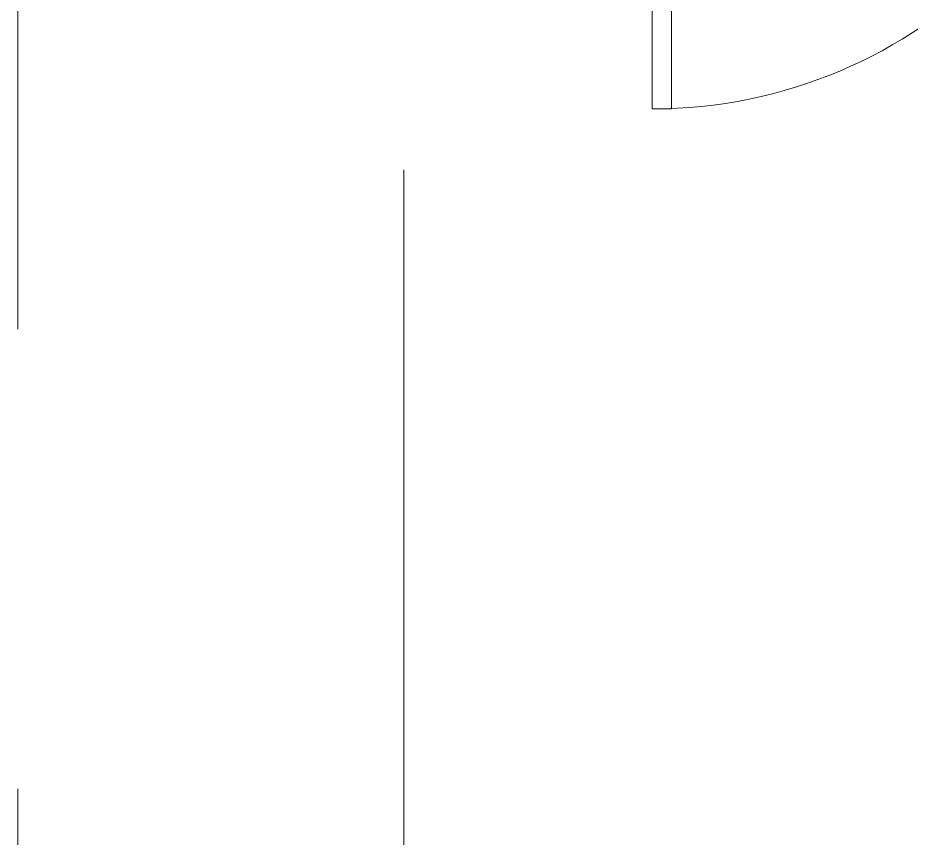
# Model space of a CAD drawing. Header units: millimetres. Extents: x -213911 to 415037, y -3642 to 107391.
# Drawn here: x 42425 to 44277, y 87575 to 89275 of the extents above; entities that cross this region are included whole.
import ezdxf

# ---------------------------------------------------------------- set-up
doc = ezdxf.new("R2010")
doc.units = ezdxf.units.MM
doc.linetypes.add('Осевая', pattern=[6350, 1270, -952.5, 3175, -952.5])
doc.layers.add('A-DOOR-1', color=7, linetype='Continuous', lineweight=5, true_color=0xc0c0c0)
doc.layers.add('A-DOOR-FRAM-1', color=7, linetype='Continuous', lineweight=5, true_color=0xc0c0c0)
for name, color, linetype, lineweight in [('A-DOOR-2', 7, 'Continuous', 5), ('A-DOOR-FRAM-2', 7, 'Continuous', 5), ('Оси-2', 7, 'Осевая', 9)]:
    doc.layers.add(name, color=color, linetype=linetype, lineweight=lineweight)

# ---------------------------------------------------------------- blocks, each defined once
blk = doc.blocks.new('110_Дверь_СКБ_1Ст_Внутренняя1 - Д-11 1100x2100h_кладовые _все__ коридор _между помещениями блока столовой__ моечные _все_-32089417-Объем проектирования 1 этажа')
at = {"layer": 'A-DOOR-2'}
h = blk.add_hatch(dxfattribs=at)
h.set_pattern_fill('FP_85', color=256, style=0, pattern_type=2)
h.set_pattern_definition([(135, (1751.41, 174.685), (-14.14214, -14.14214), []), (225, (1751.41, 174.685), (14.14214, -14.14214), [])])
h.paths.add_polyline_path([(537.5, 110), (537.5, -110), (562.5, -110), (562.5, 110)])
at = {"layer": 'A-DOOR-FRAM-2'}
h = blk.add_hatch(dxfattribs=at)
h.set_pattern_fill('FP_86', color=256, style=0, pattern_type=2)
h.set_pattern_definition([(45, (-371.384, 174.685), (-14.1421, 14.1421), []), (135, (-371.384, 174.685), (-14.1421, -14.1421), [])])
h.paths.add_polyline_path([(-537.5, 110), (-537.5, -110), (-512.5, -110), (-512.5, 110)])
at = {"layer": 'A-DOOR-1'}
for p, q in [((512.5, 1110), (472.5, 1110)), ((472.5, 1110), (472.5, 110)), ((512.5, 110), (512.5, 1110)), ((472.5, 110), (512.5, 110))]:
    blk.add_line(p, q, dxfattribs=at)
blk.add_arc((512.5, 110), 1000, 90, 180, dxfattribs=at)
at = {"layer": 'A-DOOR-FRAM-1'}
for p, q in [((-497.5, 118), (-567.5, 118)), ((-567.5, 118), (-567.5, 110)), ((-497.5, 110), (-497.5, 118)), ((592.5, 118), (522.5, 118)), ((522.5, 118), (522.5, 110)), ((592.5, 110), (592.5, 118)), ((-567.5, 110), (-497.5, 110)), ((-512.5, 110), (-537.5, 110)), ((-537.5, 110), (-537.5, -110)), ((-487.5, 110), (-512.5, 110)), ((-512.5, 110), (-512.5, 30)), ((-512.5, -110), (-512.5, 110)), ((-497.5, 110), (-512.5, 110)), ((-512.5, 110), (-512.5, 109)), ((-512.5, 109), (-497.5, 109)), ((-497.5, 109), (-497.5, 110)), ((-487.5, 70), (-487.5, 110)), ((512.5, 110), (512.5, 70)), ((537.5, 110), (512.5, 110)), ((537.5, 110), (522.5, 110)), ((522.5, 110), (522.5, 109)), ((522.5, 110), (592.5, 110)), ((522.5, 109), (537.5, 109)), ((537.5, 30), (537.5, 110)), ((562.5, 110), (537.5, 110)), ((537.5, 110), (537.5, -110)), ((537.5, 109), (537.5, 110)), ((562.5, -110), (562.5, 110)), ((-477.5, 70), (-487.5, 70)), ((-477.5, 30), (-477.5, 70)), ((512.5, 70), (502.5, 70)), ((502.5, 70), (502.5, 30)), ((-512.5, 30), (-477.5, 30)), ((-497.5, 30), (-512.5, 30)), ((-512.5, 30), (-512.5, -110)), ((-497.5, -110), (-497.5, 30)), ((502.5, 30), (537.5, 30)), ((537.5, 30), (522.5, 30)), ((522.5, 30), (522.5, -110)), ((537.5, -110), (537.5, 30)), ((-497.5, -110), (-567.5, -110)), ((-567.5, -110), (-567.5, -118)), ((-537.5, -110), (-512.5, -110)), ((-512.5, -110), (-497.5, -110)), ((-497.5, -118), (-497.5, -110)), ((522.5, -110), (537.5, -110)), ((592.5, -110), (522.5, -110)), ((522.5, -110), (522.5, -118)), ((537.5, -110), (562.5, -110)), ((592.5, -118), (592.5, -110)), ((-567.5, -118), (-497.5, -118)), ((522.5, -118), (592.5, -118))]:
    blk.add_line(p, q, dxfattribs=at)
blk = doc.blocks.new('1floor')
at = {"layer": 'Оси-2'}
for p, q in [((42360, 3093.7), (42360, 22398.1)), ((43160, 4376.5), (43160, 22398.1))]:
    blk.add_line(p, q, dxfattribs=at)
at = {"layer": 'A-DOOR-1', "rotation": 180}
blk.add_blockref('110_Дверь_СКБ_1Ст_Внутренняя1 - Д-11 1100x2100h_кладовые _все__ коридор _между помещениями блока столовой__ моечные _все_-32089417-Объем проектирования 1 этажа', (44187.5, 11010), dxfattribs=at)

msp = doc.modelspace()

# ---------------------------------------------------------------- block references
msp.add_blockref('1floor', (64.7, 79186.1))

doc.saveas('drawing.dxf')
